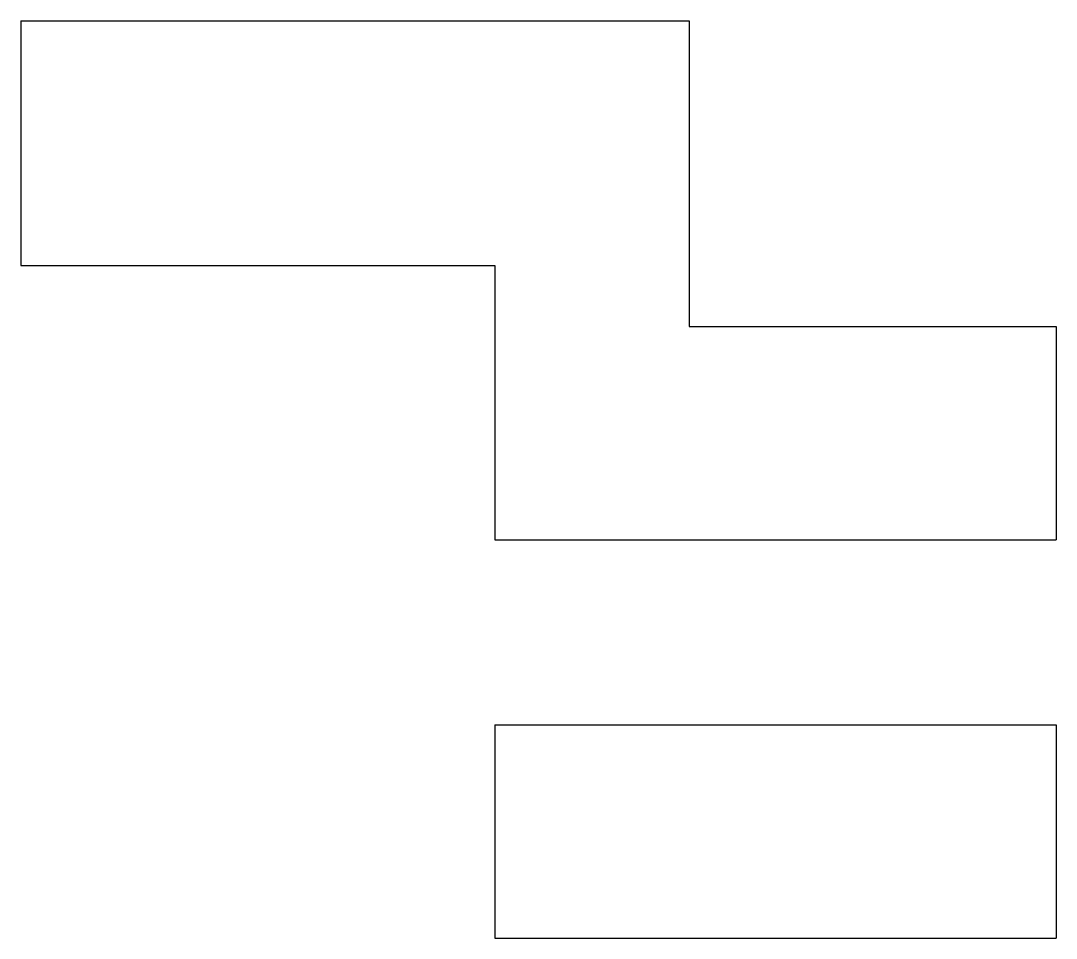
# Model space of a CAD drawing. Header units: millimetres. Extents: x 20 to 53.8, y 0 to 30.
import ezdxf

# ---------------------------------------------------------------- set-up
doc = ezdxf.new("R2010")
doc.units = ezdxf.units.MM

msp = doc.modelspace()

# ---------------------------------------------------------------- linework, layer by layer
for p, q in [((20, 30, 5), (20, 22, 5)), ((20, 30, 5), (41.85, 30, 5)), ((41.85, 30, 5), (41.85, 20, 5)), ((20, 22, 5), (35.5, 22, 5)), ((35.5, 22, 5), (35.5, 13.025, 5)), ((41.85, 20, 5), (53.85, 20, 5)), ((53.85, 20, 5), (53.85, 13.025, 5)), ((35.5, 13.025, 5), (53.85, 13.025, 5)), ((35.5, 6.975, 5), (53.85, 6.975, 5)), ((35.5, 6.975, 5), (35.5, 0, 5)), ((53.85, 6.975, 5), (53.85, 0, 5)), ((35.5, 0, 5), (53.85, 0, 5))]:
    msp.add_line(p, q)

doc.saveas('drawing.dxf')
